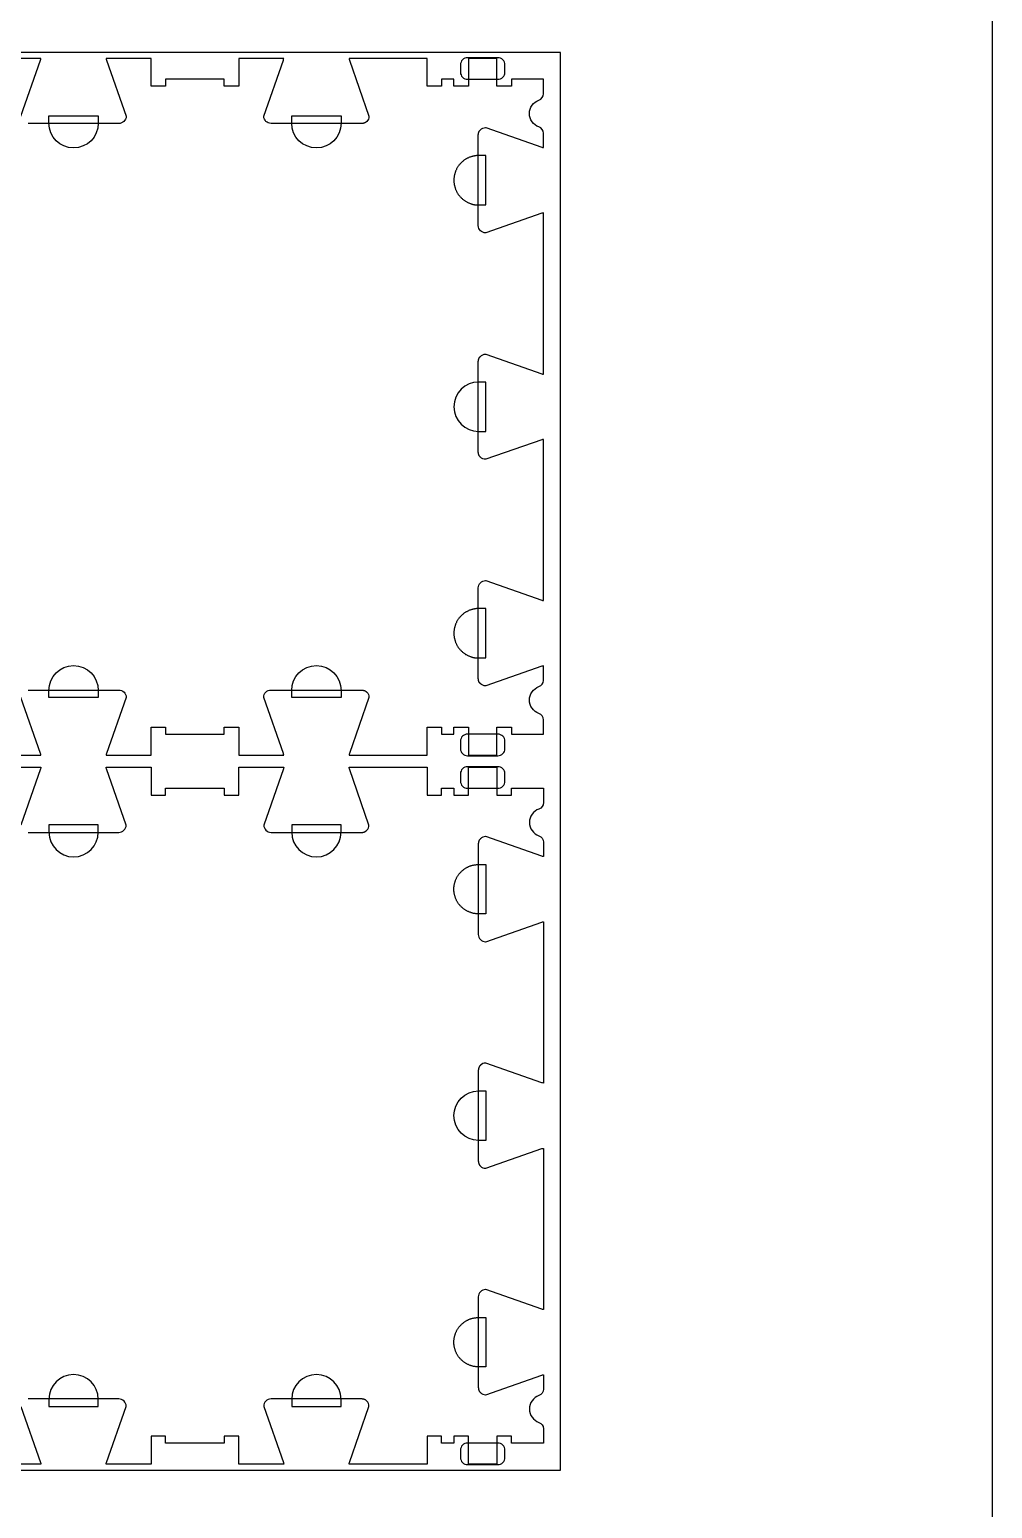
# Model space of a CAD drawing. Extents: x -17068 to -13885, y -19593 to -11999.
# Drawn here: x -14713 to -13885, y -13956 to -12684 of the extents above; entities that cross this region are included whole.
import ezdxf

# ---------------------------------------------------------------- set-up
doc = ezdxf.new("R2010")
doc.units = 0
for name, color, linetype in [('0_SHEET_SPRUCEPLY_2440X122', 1, 'CONTINUOUS'), ('4_ANYTOOL_CUTTHROUGH_OUTSI', 5, 'CONTINUOUS'), ('5_ANYTOOL_HALF_MILL_9MM_IN', 3, 'CONTINUOUS'), ('DONOTCUT', 18, 'CONTINUOUS')]:
    doc.layers.add(name, color=color, linetype=linetype)

msp = doc.modelspace()

# ---------------------------------------------------------------- linework, layer by layer
at = {"layer": '0_SHEET_SPRUCEPLY_2440X122'}
msp.add_lwpolyline([(-16696.5, -12703.3), (-16696.5, -13923.3), (-14256.5, -13923.3), (-14256.5, -12703.3)], close=True, dxfattribs=at)
at = {"layer": '4_ANYTOOL_CUTTHROUGH_OUTSI', "color": 5}
for points in [[(-14720.5, -12758.2), (-14703.6, -12709.9), (-14703.6, -12709.9, 0.061485), (-14703.4, -12708.5), (-14770.6, -12708.5)], [(-14714.3, -13252), (-14636.3, -13252, -0.414214), (-14630, -13258.3), (-14630, -13258.3), (-14630, -13258.4), (-14646.9, -13306.6), (-14646.9, -13306.6, 0.061485), (-14647.2, -13308), (-14608.6, -13308), (-14608.6, -13284), (-14596.1, -13284), (-14596.1, -13290), (-14545.6, -13290), (-14545.6, -13284), (-14533.1, -13284), (-14533.1, -13308), (-14494.5, -13308), (-14494.5, -13308, 0.061485), (-14494.7, -13306.6), (-14511.6, -13258.4), (-14511.6, -13258.3), (-14511.6, -13258.3), (-14511.6, -13258.3, -0.414214), (-14505.4, -13252), (-14427.4, -13252), (-14427.2, -13252), (-14427.1, -13252), (-14426.9, -13252), (-14426.8, -13252.1), (-14426.6, -13252.1), (-14426.5, -13252.1), (-14426.3, -13252.1), (-14426.2, -13252.1), (-14426, -13252.2), (-14425.9, -13252.2), (-14425.7, -13252.3), (-14425.6, -13252.3), (-14425.4, -13252.3), (-14425.3, -13252.4), (-14425.1, -13252.5), (-14425, -13252.5), (-14424.8, -13252.6), (-14424.7, -13252.6), (-14424.5, -13252.7), (-14424.4, -13252.8), (-14424.3, -13252.8), (-14424.1, -13252.9), (-14424, -13253), (-14423.9, -13253.1), (-14423.8, -13253.2), (-14423.6, -13253.3), (-14423.5, -13253.4), (-14423.4, -13253.5), (-14423.3, -13253.6), (-14423.2, -13253.7), (-14423, -13253.8), (-14422.9, -13253.9, -0.198912), (-14421.1, -13258.3), (-14421.1, -13258.3), (-14421.1, -13258.4), (-14438, -13306.6), (-14438, -13306.6, 0.061485), (-14438.3, -13308), (-14420.8, -13308), (-14371.1, -13308), (-14371.1, -13284), (-14358.6, -13284), (-14358.6, -13290), (-14348.1, -13290), (-14348.1, -13284), (-14335.6, -13284), (-14335.6, -13308), (-14311.1, -13308), (-14311.1, -13284), (-14298.6, -13284), (-14298.6, -13290), (-14271.1, -13290), (-14271.1, -13277.6), (-14271.1, -13277.6, 0.317837), (-14274.9, -13272.2, -0.707107), (-14274.9, -13249.1, 0.317837), (-14271.1, -13243.7), (-14271.1, -13231.3, 0.061485), (-14272.5, -13231.5), (-14320.7, -13248.4), (-14320.8, -13248.4), (-14320.8, -13248.4), (-14320.8, -13248.4, -0.198912), (-14325.2, -13246.6), (-14325.3, -13246.5), (-14325.4, -13246.4), (-14325.5, -13246.3), (-14325.6, -13246.2), (-14325.7, -13246), (-14325.8, -13245.9), (-14325.9, -13245.8), (-14326, -13245.7), (-14326.1, -13245.5), (-14326.2, -13245.4), (-14326.2, -13245.3), (-14326.3, -13245.1), (-14326.4, -13245), (-14326.5, -13244.9), (-14326.5, -13244.7), (-14326.6, -13244.6), (-14326.6, -13244.4), (-14326.7, -13244.3), (-14326.7, -13244.1), (-14326.8, -13244), (-14326.8, -13243.8), (-14326.9, -13243.7), (-14326.9, -13243.5), (-14326.9, -13243.4), (-14327, -13243.2), (-14327, -13243.1), (-14327, -13242.9), (-14327, -13242.8), (-14327, -13242.6), (-14327.1, -13242.5), (-14327.1, -13242.3), (-14327.1, -13242.2), (-14327.1, -13164.2, -0.414214), (-14320.8, -13157.9), (-14320.8, -13157.9), (-14320.7, -13157.9), (-14272.5, -13174.8), (-14272.5, -13174.8, 0.061485), (-14271.1, -13175.1), (-14271.1, -13036.4, 0.061485), (-14272.5, -13036.6), (-14320.7, -13053.5), (-14320.8, -13053.5), (-14320.8, -13053.5), (-14320.8, -13053.5, -0.198912), (-14325.2, -13051.7), (-14325.3, -13051.6), (-14325.4, -13051.5), (-14325.5, -13051.4), (-14325.6, -13051.3), (-14325.7, -13051.1), (-14325.8, -13051), (-14325.9, -13050.9), (-14326, -13050.8), (-14326.1, -13050.6), (-14326.2, -13050.5), (-14326.2, -13050.4), (-14326.3, -13050.2), (-14326.4, -13050.1), (-14326.5, -13050), (-14326.5, -13049.8), (-14326.6, -13049.7), (-14326.6, -13049.5), (-14326.7, -13049.4), (-14326.7, -13049.2), (-14326.8, -13049.1), (-14326.8, -13048.9), (-14326.9, -13048.8), (-14326.9, -13048.6), (-14326.9, -13048.5), (-14327, -13048.3), (-14327, -13048.2), (-14327, -13048), (-14327, -13047.9), (-14327, -13047.7), (-14327.1, -13047.6), (-14327.1, -13047.4), (-14327.1, -13047.3), (-14327.1, -12969.3), (-14327.1, -12969.1), (-14327.1, -12969), (-14327, -12968.8), (-14327, -12968.7), (-14327, -12968.5), (-14327, -12968.4), (-14327, -12968.2), (-14326.9, -12968.1), (-14326.9, -12967.9), (-14326.9, -12967.8), (-14326.8, -12967.6), (-14326.8, -12967.5), (-14326.7, -12967.3), (-14326.7, -12967.2), (-14326.6, -12967), (-14326.6, -12966.9), (-14326.5, -12966.7), (-14326.5, -12966.6), (-14326.4, -12966.5), (-14326.3, -12966.3), (-14326.2, -12966.2), (-14326.2, -12966.1), (-14326.1, -12965.9), (-14326, -12965.8), (-14325.9, -12965.7), (-14325.8, -12965.5), (-14325.7, -12965.4), (-14325.6, -12965.3), (-14325.5, -12965.2), (-14325.4, -12965.1), (-14325.3, -12965), (-14325.2, -12964.9, -0.198912), (-14320.8, -12963), (-14320.8, -12963), (-14320.7, -12963), (-14272.5, -12979.9), (-14272.5, -12979.9, 0.061485), (-14271.1, -12980.2), (-14271.1, -12841.5, 0.061485), (-14272.5, -12841.7), (-14320.7, -12858.6), (-14320.8, -12858.6), (-14320.8, -12858.6), (-14320.8, -12858.6, -0.414214), (-14327.1, -12852.4), (-14327.1, -12774.4), (-14327.1, -12774.2), (-14327.1, -12774.1), (-14327, -12773.9), (-14327, -12773.8), (-14327, -12773.6), (-14327, -12773.5), (-14327, -12773.3), (-14326.9, -12773.2), (-14326.9, -12773), (-14326.9, -12772.9), (-14326.8, -12772.7), (-14326.8, -12772.6), (-14326.7, -12772.4), (-14326.7, -12772.3), (-14326.6, -12772.1), (-14326.6, -12772), (-14326.5, -12771.8), (-14326.5, -12771.7), (-14326.4, -12771.6), (-14326.3, -12771.4), (-14326.2, -12771.3), (-14326.2, -12771.2), (-14326.1, -12771), (-14326, -12770.9), (-14325.9, -12770.8), (-14325.8, -12770.6), (-14325.7, -12770.5), (-14325.6, -12770.4), (-14325.5, -12770.3), (-14325.4, -12770.2), (-14325.3, -12770.1), (-14325.2, -12770, -0.198912), (-14320.8, -12768.1), (-14320.8, -12768.1), (-14320.7, -12768.1), (-14272.5, -12785), (-14272.5, -12785, 0.061485), (-14271.1, -12785.3), (-14271.1, -12772.9, 0.317837), (-14274.9, -12767.5, -0.707107), (-14274.9, -12744.4, 0.317837), (-14271.1, -12738.9), (-14271.1, -12726.5), (-14298.6, -12726.5), (-14298.6, -12732.5), (-14311.1, -12732.5), (-14311.1, -12708.5), (-14335.6, -12708.5), (-14335.6, -12732.5), (-14348.1, -12732.5), (-14348.1, -12726.5), (-14358.6, -12726.5), (-14358.6, -12732.5), (-14371.1, -12732.5), (-14371.1, -12708.5), (-14438.3, -12708.5), (-14438.3, -12708.5, 0.061485), (-14438, -12709.9), (-14421.1, -12758.2), (-14421.1, -12758.2), (-14421.1, -12758.3), (-14421.1, -12758.3, -0.198912), (-14422.9, -12762.7), (-14423, -12762.8), (-14423.2, -12762.9), (-14423.3, -12763), (-14423.4, -12763.1), (-14423.5, -12763.2), (-14423.6, -12763.3), (-14423.8, -12763.4), (-14423.9, -12763.5), (-14424, -12763.6), (-14424.1, -12763.6), (-14424.3, -12763.7), (-14424.4, -12763.8), (-14424.5, -12763.9), (-14424.7, -12763.9), (-14424.8, -12764), (-14425, -12764.1), (-14425.1, -12764.1), (-14425.3, -12764.2), (-14425.4, -12764.2), (-14425.6, -12764.3), (-14425.7, -12764.3), (-14425.9, -12764.3), (-14426, -12764.4), (-14426.2, -12764.4), (-14426.3, -12764.4), (-14426.5, -12764.5), (-14426.6, -12764.5), (-14426.8, -12764.5), (-14426.9, -12764.5), (-14427.1, -12764.5), (-14427.2, -12764.5), (-14427.4, -12764.5), (-14505.4, -12764.5, -0.414214), (-14511.6, -12758.3), (-14511.6, -12758.2), (-14511.6, -12758.2), (-14494.7, -12709.9), (-14494.7, -12709.9, 0.061485), (-14494.5, -12708.5), (-14533.1, -12708.5), (-14533.1, -12732.5), (-14545.6, -12732.5), (-14545.6, -12726.5), (-14596.1, -12726.5), (-14596.1, -12732.5), (-14608.6, -12732.5), (-14608.6, -12708.5), (-14647.2, -12708.5), (-14647.2, -12708.5, 0.061485), (-14646.9, -12709.9), (-14630, -12758.2), (-14630, -12758.2), (-14630, -12758.3), (-14630, -12758.3, -0.414214), (-14636.3, -12764.5), (-14714.3, -12764.5)], [(-14720.8, -13308), (-14703.4, -13308), (-14703.4, -13308, 0.061485), (-14703.6, -13306.6), (-14720.5, -13258.4)], [(-14770.6, -13318.5), (-14703.4, -13318.5), (-14703.4, -13318.5, -0.061485), (-14703.6, -13319.9), (-14720.5, -13368.2)], [(-14714.3, -13374.5), (-14636.3, -13374.5, 0.414214), (-14630, -13368.3), (-14630, -13368.2), (-14630, -13368.2), (-14646.9, -13319.9), (-14646.9, -13319.9, -0.061485), (-14647.2, -13318.5), (-14608.6, -13318.5), (-14608.6, -13342.5), (-14596.1, -13342.5), (-14596.1, -13336.5), (-14545.6, -13336.5), (-14545.6, -13342.5), (-14533.1, -13342.5), (-14533.1, -13318.5), (-14494.5, -13318.5), (-14494.5, -13318.5, -0.061485), (-14494.7, -13319.9), (-14511.6, -13368.2), (-14511.6, -13368.2), (-14511.6, -13368.3), (-14511.6, -13368.3, 0.414214), (-14505.4, -13374.5), (-14427.4, -13374.5), (-14427.2, -13374.5), (-14427.1, -13374.5), (-14426.9, -13374.5), (-14426.8, -13374.5), (-14426.6, -13374.5), (-14426.5, -13374.5), (-14426.3, -13374.4), (-14426.2, -13374.4), (-14426, -13374.4), (-14425.9, -13374.3), (-14425.7, -13374.3), (-14425.6, -13374.3), (-14425.4, -13374.2), (-14425.3, -13374.2), (-14425.1, -13374.1), (-14425, -13374.1), (-14424.8, -13374), (-14424.7, -13373.9), (-14424.5, -13373.9), (-14424.4, -13373.8), (-14424.3, -13373.7), (-14424.1, -13373.6), (-14424, -13373.6), (-14423.9, -13373.5), (-14423.8, -13373.4), (-14423.6, -13373.3), (-14423.5, -13373.2), (-14423.4, -13373.1), (-14423.3, -13373), (-14423.2, -13372.9), (-14423, -13372.8), (-14422.9, -13372.7, 0.198912), (-14421.1, -13368.3), (-14421.1, -13368.2), (-14421.1, -13368.2), (-14438, -13319.9), (-14438, -13319.9, -0.061485), (-14438.3, -13318.5), (-14371.1, -13318.5), (-14371.1, -13342.5), (-14358.6, -13342.5), (-14358.6, -13336.5), (-14348.1, -13336.5), (-14348.1, -13342.5), (-14335.6, -13342.5), (-14335.6, -13318.5), (-14311.1, -13318.5), (-14311.1, -13342.5), (-14298.6, -13342.5), (-14298.6, -13336.5), (-14271.1, -13336.5), (-14271.1, -13348.9), (-14271.1, -13348.9, -0.317837), (-14274.9, -13354.4, 0.707107), (-14274.9, -13377.5, -0.317837), (-14271.1, -13382.9), (-14271.1, -13395.3, -0.061485), (-14272.5, -13395), (-14320.7, -13378.1), (-14320.8, -13378.1), (-14320.8, -13378.1), (-14320.8, -13378.1, 0.198912), (-14325.2, -13380), (-14325.3, -13380.1), (-14325.4, -13380.2), (-14325.5, -13380.3), (-14325.6, -13380.4), (-14325.7, -13380.5), (-14325.8, -13380.6), (-14325.9, -13380.8), (-14326, -13380.9), (-14326.1, -13381), (-14326.2, -13381.2), (-14326.2, -13381.3), (-14326.3, -13381.4), (-14326.4, -13381.6), (-14326.5, -13381.7), (-14326.5, -13381.8), (-14326.6, -13382), (-14326.6, -13382.1), (-14326.7, -13382.3), (-14326.7, -13382.4), (-14326.8, -13382.6), (-14326.8, -13382.7), (-14326.9, -13382.9), (-14326.9, -13383), (-14326.9, -13383.2), (-14327, -13383.3), (-14327, -13383.5), (-14327, -13383.6), (-14327, -13383.8), (-14327, -13383.9), (-14327.1, -13384.1), (-14327.1, -13384.2), (-14327.1, -13384.4), (-14327.1, -13462.4, 0.414214), (-14320.8, -13468.6), (-14320.8, -13468.6), (-14320.7, -13468.6), (-14272.5, -13451.7), (-14272.5, -13451.7, -0.061485), (-14271.1, -13451.5), (-14271.1, -13590.2, -0.061485), (-14272.5, -13589.9), (-14320.7, -13573), (-14320.8, -13573), (-14320.8, -13573), (-14320.8, -13573, 0.198912), (-14325.2, -13574.9), (-14325.3, -13575), (-14325.4, -13575.1), (-14325.5, -13575.2), (-14325.6, -13575.3), (-14325.7, -13575.4), (-14325.8, -13575.5), (-14325.9, -13575.7), (-14326, -13575.8), (-14326.1, -13575.9), (-14326.2, -13576.1), (-14326.2, -13576.2), (-14326.3, -13576.3), (-14326.4, -13576.5), (-14326.5, -13576.6), (-14326.5, -13576.7), (-14326.6, -13576.9), (-14326.6, -13577), (-14326.7, -13577.2), (-14326.7, -13577.3), (-14326.8, -13577.5), (-14326.8, -13577.6), (-14326.9, -13577.8), (-14326.9, -13577.9), (-14326.9, -13578.1), (-14327, -13578.2), (-14327, -13578.4), (-14327, -13578.5), (-14327, -13578.7), (-14327, -13578.8), (-14327.1, -13579), (-14327.1, -13579.1), (-14327.1, -13579.3), (-14327.1, -13657.3), (-14327.1, -13657.4), (-14327.1, -13657.6), (-14327, -13657.7), (-14327, -13657.9), (-14327, -13658), (-14327, -13658.2), (-14327, -13658.3), (-14326.9, -13658.5), (-14326.9, -13658.6), (-14326.9, -13658.8), (-14326.8, -13658.9), (-14326.8, -13659.1), (-14326.7, -13659.2), (-14326.7, -13659.4), (-14326.6, -13659.5), (-14326.6, -13659.7), (-14326.5, -13659.8), (-14326.5, -13660), (-14326.4, -13660.1), (-14326.3, -13660.2), (-14326.2, -13660.4), (-14326.2, -13660.5), (-14326.1, -13660.6), (-14326, -13660.8), (-14325.9, -13660.9), (-14325.8, -13661), (-14325.7, -13661.1), (-14325.6, -13661.3), (-14325.5, -13661.4), (-14325.4, -13661.5), (-14325.3, -13661.6), (-14325.2, -13661.7, 0.198912), (-14320.8, -13663.5), (-14320.8, -13663.5), (-14320.7, -13663.5), (-14272.5, -13646.6), (-14272.5, -13646.6, -0.061485), (-14271.1, -13646.4), (-14271.1, -13785.1, -0.061485), (-14272.5, -13784.8), (-14320.7, -13767.9), (-14320.8, -13767.9), (-14320.8, -13767.9), (-14320.8, -13767.9, 0.414214), (-14327.1, -13774.2), (-14327.1, -13852.2), (-14327.1, -13852.3), (-14327.1, -13852.5), (-14327, -13852.6), (-14327, -13852.8), (-14327, -13852.9), (-14327, -13853.1), (-14327, -13853.2), (-14326.9, -13853.4), (-14326.9, -13853.5), (-14326.9, -13853.7), (-14326.8, -13853.8), (-14326.8, -13854), (-14326.7, -13854.1), (-14326.7, -13854.3), (-14326.6, -13854.4), (-14326.6, -13854.6), (-14326.5, -13854.7), (-14326.5, -13854.9), (-14326.4, -13855), (-14326.3, -13855.1), (-14326.2, -13855.3), (-14326.2, -13855.4), (-14326.1, -13855.5), (-14326, -13855.7), (-14325.9, -13855.8), (-14325.8, -13855.9), (-14325.7, -13856), (-14325.6, -13856.2), (-14325.5, -13856.3), (-14325.4, -13856.4), (-14325.3, -13856.5), (-14325.2, -13856.6, 0.198912), (-14320.8, -13858.4), (-14320.8, -13858.4), (-14320.7, -13858.4), (-14272.5, -13841.5), (-14272.5, -13841.5, -0.061485), (-14271.1, -13841.3), (-14271.1, -13853.7, -0.317837), (-14274.9, -13859.1, 0.707107), (-14274.9, -13882.2, -0.317837), (-14271.1, -13887.6), (-14271.1, -13900), (-14298.6, -13900), (-14298.6, -13894), (-14311.1, -13894), (-14311.1, -13918), (-14335.6, -13918), (-14335.6, -13894), (-14348.1, -13894), (-14348.1, -13900), (-14358.6, -13900), (-14358.6, -13894), (-14371.1, -13894), (-14371.1, -13918), (-14438.3, -13918), (-14438.3, -13918, -0.061485), (-14438, -13916.6), (-14421.1, -13868.4), (-14421.1, -13868.3), (-14421.1, -13868.3), (-14421.1, -13868.3, 0.198912), (-14422.9, -13863.9), (-14423, -13863.8), (-14423.2, -13863.7), (-14423.3, -13863.6), (-14423.4, -13863.5), (-14423.5, -13863.4), (-14423.6, -13863.3), (-14423.8, -13863.2), (-14423.9, -13863.1), (-14424, -13863), (-14424.1, -13862.9), (-14424.3, -13862.8), (-14424.4, -13862.8), (-14424.5, -13862.7), (-14424.7, -13862.6), (-14424.8, -13862.6), (-14425, -13862.5), (-14425.1, -13862.5), (-14425.3, -13862.4), (-14425.4, -13862.3), (-14425.6, -13862.3), (-14425.7, -13862.3), (-14425.9, -13862.2), (-14426, -13862.2), (-14426.2, -13862.1), (-14426.3, -13862.1), (-14426.5, -13862.1), (-14426.6, -13862.1), (-14426.8, -13862.1), (-14426.9, -13862), (-14427.1, -13862), (-14427.2, -13862), (-14427.4, -13862), (-14505.4, -13862, 0.414214), (-14511.6, -13868.3), (-14511.6, -13868.3), (-14511.6, -13868.4), (-14494.7, -13916.6), (-14494.7, -13916.6, -0.061485), (-14494.5, -13918), (-14533.1, -13918), (-14533.1, -13894), (-14545.6, -13894), (-14545.6, -13900), (-14596.1, -13900), (-14596.1, -13894), (-14608.6, -13894), (-14608.6, -13918), (-14647.2, -13918), (-14647.2, -13918, -0.061485), (-14646.9, -13916.6), (-14630, -13868.4), (-14630, -13868.3), (-14630, -13868.3), (-14630, -13868.3, 0.414214), (-14636.3, -13862), (-14714.3, -13862)], [(-14720.5, -13868.4), (-14703.6, -13916.6), (-14703.6, -13916.6, -0.061485), (-14703.4, -13918), (-14720.8, -13918)]]:
    msp.add_lwpolyline(points, format="xyb", dxfattribs=at)
at = {"layer": '5_ANYTOOL_HALF_MILL_9MM_IN', "color": 3}
for points in [[(-14336.4, -12708, 0.414214), (-14342.4, -12714), (-14342.4, -12720.5, 0.414214), (-14336.4, -12726.5), (-14310.2, -12726.5, 0.414214), (-14304.2, -12720.5), (-14304.2, -12714, 0.414214), (-14310.2, -12708)], [(-14654, -12764.3, -1), (-14696.5, -12764.3), (-14696.5, -12764), (-14696.5, -12758), (-14654, -12758), (-14654, -12764), (-14654, -12764.3)], [(-14445.1, -12764.3, -1), (-14487.6, -12764.3), (-14487.6, -12764), (-14487.6, -12758), (-14445.1, -12758), (-14445.1, -12764), (-14445.1, -12764.3)], [(-14326.8, -12987, 1), (-14326.8, -13029.5), (-14326.6, -13029.5), (-14320.6, -13029.5), (-14320.6, -12987), (-14326.6, -12987), (-14326.8, -12987)], [(-14696.5, -13252.3, -1), (-14654, -13252.3), (-14654, -13252.5), (-14654, -13258.5), (-14696.5, -13258.5), (-14696.5, -13252.5), (-14696.5, -13252.3)], [(-14487.6, -13252.3, -1), (-14445.1, -13252.3), (-14445.1, -13252.5), (-14445.1, -13258.5), (-14487.6, -13258.5), (-14487.6, -13252.5), (-14487.6, -13252.3)], [(-14336.4, -13290, 0.414214), (-14342.4, -13296), (-14342.4, -13302.5, 0.414214), (-14336.4, -13308.5), (-14310.2, -13308.5, 0.414214), (-14304.2, -13302.5), (-14304.2, -13296, 0.414214), (-14310.2, -13290)], [(-14336.4, -13318, 0.414214), (-14342.4, -13324), (-14342.4, -13330.5, 0.414214), (-14336.4, -13336.5), (-14310.2, -13336.5, 0.414214), (-14304.2, -13330.5), (-14304.2, -13324, 0.414214), (-14310.2, -13318)], [(-14696.5, -13374.3, 1), (-14654, -13374.3), (-14654, -13374), (-14654, -13368), (-14696.5, -13368), (-14696.5, -13374), (-14696.5, -13374.3)], [(-14487.6, -13374.3, 1), (-14445.1, -13374.3), (-14445.1, -13374), (-14445.1, -13368), (-14487.6, -13368), (-14487.6, -13374), (-14487.6, -13374.3)], [(-14326.8, -13639.5, -1), (-14326.8, -13597), (-14326.6, -13597), (-14320.6, -13597), (-14320.6, -13639.5), (-14326.6, -13639.5), (-14326.8, -13639.5)], [(-14654, -13862.3, 1), (-14696.5, -13862.3), (-14696.5, -13862.5), (-14696.5, -13868.5), (-14654, -13868.5), (-14654, -13862.5), (-14654, -13862.3)], [(-14445.1, -13862.3, 1), (-14487.6, -13862.3), (-14487.6, -13862.5), (-14487.6, -13868.5), (-14445.1, -13868.5), (-14445.1, -13862.5), (-14445.1, -13862.3)], [(-14336.4, -13900, 0.414214), (-14342.4, -13906), (-14342.4, -13912.5, 0.414214), (-14336.4, -13918.5), (-14310.2, -13918.5, 0.414214), (-14304.2, -13912.5), (-14304.2, -13906, 0.414214), (-14310.2, -13900)]]:
    msp.add_lwpolyline(points, format="xyb", close=True, dxfattribs=at)
for points in [[(-14326.8, -12792.1), (-14327.3, -12792.1), (-14327.8, -12792.2), (-14328.2, -12792.2), (-14328.7, -12792.2), (-14329.2, -12792.3), (-14329.7, -12792.3), (-14330.2, -12792.4), (-14330.7, -12792.5), (-14331.2, -12792.6), (-14331.7, -12792.7), (-14332.2, -12792.8), (-14332.7, -12793), (-14333.2, -12793.1), (-14333.6, -12793.3), (-14334.1, -12793.4), (-14334.6, -12793.6), (-14335.1, -12793.8), (-14335.6, -12794), (-14336.1, -12794.3), (-14336.6, -12794.5), (-14337, -12794.8), (-14337.5, -12795), (-14338, -12795.3), (-14338.4, -12795.6), (-14338.9, -12795.9), (-14339.3, -12796.2), (-14339.8, -12796.5), (-14340.2, -12796.9), (-14340.6, -12797.2), (-14341, -12797.6), (-14341.4, -12798), (-14341.8, -12798.4), (-14342.2, -12798.8), (-14342.6, -12799.2), (-14343, -12799.6), (-14343.3, -12800), (-14343.7, -12800.4), (-14344, -12800.9), (-14344.3, -12801.3), (-14344.6, -12801.8), (-14344.9, -12802.2), (-14345.2, -12802.7), (-14345.4, -12803.1), (-14345.7, -12803.6), (-14345.9, -12804.1), (-14346.2, -12804.6), (-14346.4, -12805.1), (-14346.6, -12805.6), (-14346.8, -12806.1), (-14346.9, -12806.5), (-14347.1, -12807), (-14347.2, -12807.5), (-14347.4, -12808), (-14347.5, -12808.5), (-14347.6, -12809), (-14347.7, -12809.5), (-14347.8, -12810), (-14347.9, -12810.5), (-14347.9, -12811), (-14348, -12811.5), (-14348, -12812), (-14348, -12812.4), (-14348.1, -12812.9), (-14348.1, -12813.4), (-14348.1, -12813.9), (-14348, -12814.3), (-14348, -12814.8), (-14348, -12815.3), (-14347.9, -12815.8), (-14347.9, -12816.3), (-14347.8, -12816.8), (-14347.7, -12817.2), (-14347.6, -12817.7), (-14347.5, -12818.2), (-14347.4, -12818.7), (-14347.2, -12819.2), (-14347.1, -12819.7), (-14346.9, -12820.2), (-14346.8, -12820.7), (-14346.6, -12821.2), (-14346.4, -12821.7), (-14346.2, -12822.2), (-14345.9, -12822.7), (-14345.7, -12823.1), (-14345.4, -12823.6), (-14345.2, -12824.1), (-14344.9, -12824.6), (-14344.6, -12825), (-14344.3, -12825.5), (-14344, -12825.9), (-14343.7, -12826.3), (-14343.3, -12826.8), (-14343, -12827.2), (-14342.6, -12827.6), (-14342.2, -12828), (-14341.8, -12828.4), (-14341.4, -12828.8), (-14341, -12829.2), (-14340.6, -12829.5), (-14340.2, -12829.9), (-14339.8, -12830.2), (-14339.3, -12830.5), (-14338.9, -12830.9), (-14338.4, -12831.2), (-14338, -12831.5), (-14337.5, -12831.7), (-14337, -12832), (-14336.6, -12832.3), (-14336.1, -12832.5), (-14335.6, -12832.7), (-14335.1, -12832.9), (-14334.6, -12833.1), (-14334.1, -12833.3), (-14333.6, -12833.5), (-14333.2, -12833.7), (-14332.7, -12833.8), (-14332.2, -12833.9), (-14331.7, -12834.1), (-14331.2, -12834.2), (-14330.7, -12834.3), (-14330.2, -12834.4), (-14329.7, -12834.4), (-14329.2, -12834.5), (-14328.7, -12834.5), (-14328.2, -12834.6), (-14327.8, -12834.6), (-14327.3, -12834.6), (-14326.8, -12834.6), (-14326.6, -12834.6), (-14320.6, -12834.6), (-14320.6, -12792.1), (-14326.6, -12792.1), (-14326.8, -12792.1)], [(-14326.8, -13181.9), (-14327.3, -13181.9), (-14327.8, -13182), (-14328.2, -13182), (-14328.7, -13182), (-14329.2, -13182.1), (-14329.7, -13182.1), (-14330.2, -13182.2), (-14330.7, -13182.3), (-14331.2, -13182.4), (-14331.7, -13182.5), (-14332.2, -13182.6), (-14332.7, -13182.8), (-14333.2, -13182.9), (-14333.6, -13183.1), (-14334.1, -13183.2), (-14334.6, -13183.4), (-14335.1, -13183.6), (-14335.6, -13183.8), (-14336.1, -13184.1), (-14336.6, -13184.3), (-14337, -13184.6), (-14337.5, -13184.8), (-14338, -13185.1), (-14338.4, -13185.4), (-14338.9, -13185.7), (-14339.3, -13186), (-14339.8, -13186.3), (-14340.2, -13186.7), (-14340.6, -13187), (-14341, -13187.4), (-14341.4, -13187.8), (-14341.8, -13188.2), (-14342.2, -13188.6), (-14342.6, -13189), (-14343, -13189.4), (-14343.3, -13189.8), (-14343.7, -13190.2), (-14344, -13190.7), (-14344.3, -13191.1), (-14344.6, -13191.6), (-14344.9, -13192), (-14345.2, -13192.5), (-14345.4, -13192.9), (-14345.7, -13193.4), (-14345.9, -13193.9), (-14346.2, -13194.4), (-14346.4, -13194.9), (-14346.6, -13195.4), (-14346.8, -13195.9), (-14346.9, -13196.3), (-14347.1, -13196.8), (-14347.2, -13197.3), (-14347.4, -13197.8), (-14347.5, -13198.3), (-14347.6, -13198.8), (-14347.7, -13199.3), (-14347.8, -13199.8), (-14347.9, -13200.3), (-14347.9, -13200.8), (-14348, -13201.3), (-14348, -13201.8), (-14348, -13202.2), (-14348.1, -13202.7), (-14348.1, -13203.2), (-14348.1, -13203.7), (-14348, -13204.1), (-14348, -13204.6), (-14348, -13205.1), (-14347.9, -13205.6), (-14347.9, -13206.1), (-14347.8, -13206.6), (-14347.7, -13207), (-14347.6, -13207.5), (-14347.5, -13208), (-14347.4, -13208.5), (-14347.2, -13209), (-14347.1, -13209.5), (-14346.9, -13210), (-14346.8, -13210.5), (-14346.6, -13211), (-14346.4, -13211.5), (-14346.2, -13212), (-14345.9, -13212.5), (-14345.7, -13212.9), (-14345.4, -13213.4), (-14345.2, -13213.9), (-14344.9, -13214.4), (-14344.6, -13214.8), (-14344.3, -13215.3), (-14344, -13215.7), (-14343.7, -13216.1), (-14343.3, -13216.6), (-14343, -13217), (-14342.6, -13217.4), (-14342.2, -13217.8), (-14341.8, -13218.2), (-14341.4, -13218.6), (-14341, -13219), (-14340.6, -13219.3), (-14340.2, -13219.7), (-14339.8, -13220), (-14339.3, -13220.3), (-14338.9, -13220.7), (-14338.4, -13221), (-14338, -13221.3), (-14337.5, -13221.5), (-14337, -13221.8), (-14336.6, -13222.1), (-14336.1, -13222.3), (-14335.6, -13222.5), (-14335.1, -13222.7), (-14334.6, -13222.9), (-14334.1, -13223.1), (-14333.6, -13223.3), (-14333.2, -13223.5), (-14332.7, -13223.6), (-14332.2, -13223.7), (-14331.7, -13223.9), (-14331.2, -13224), (-14330.7, -13224.1), (-14330.2, -13224.2), (-14329.7, -13224.2), (-14329.2, -13224.3), (-14328.7, -13224.3), (-14328.2, -13224.4), (-14327.8, -13224.4), (-14327.3, -13224.4), (-14326.8, -13224.4), (-14326.6, -13224.4), (-14320.6, -13224.4), (-14320.6, -13181.9), (-14326.6, -13181.9), (-14326.8, -13181.9)], [(-14326.8, -13444.6), (-14327.3, -13444.6), (-14327.8, -13444.6), (-14328.2, -13444.6), (-14328.7, -13444.5), (-14329.2, -13444.5), (-14329.7, -13444.4), (-14330.2, -13444.4), (-14330.7, -13444.3), (-14331.2, -13444.2), (-14331.7, -13444.1), (-14332.2, -13443.9), (-14332.7, -13443.8), (-14333.2, -13443.7), (-14333.6, -13443.5), (-14334.1, -13443.3), (-14334.6, -13443.1), (-14335.1, -13442.9), (-14335.6, -13442.7), (-14336.1, -13442.5), (-14336.6, -13442.3), (-14337, -13442), (-14337.5, -13441.7), (-14338, -13441.5), (-14338.4, -13441.2), (-14338.9, -13440.9), (-14339.3, -13440.5), (-14339.8, -13440.2), (-14340.2, -13439.9), (-14340.6, -13439.5), (-14341, -13439.2), (-14341.4, -13438.8), (-14341.8, -13438.4), (-14342.2, -13438), (-14342.6, -13437.6), (-14343, -13437.2), (-14343.3, -13436.8), (-14343.7, -13436.3), (-14344, -13435.9), (-14344.3, -13435.5), (-14344.6, -13435), (-14344.9, -13434.6), (-14345.2, -13434.1), (-14345.4, -13433.6), (-14345.7, -13433.1), (-14345.9, -13432.7), (-14346.2, -13432.2), (-14346.4, -13431.7), (-14346.6, -13431.2), (-14346.8, -13430.7), (-14346.9, -13430.2), (-14347.1, -13429.7), (-14347.2, -13429.2), (-14347.4, -13428.7), (-14347.5, -13428.2), (-14347.6, -13427.7), (-14347.7, -13427.2), (-14347.8, -13426.8), (-14347.9, -13426.3), (-14347.9, -13425.8), (-14348, -13425.3), (-14348, -13424.8), (-14348, -13424.3), (-14348.1, -13423.9), (-14348.1, -13423.4), (-14348.1, -13422.9), (-14348, -13422.4), (-14348, -13422), (-14348, -13421.5), (-14347.9, -13421), (-14347.9, -13420.5), (-14347.8, -13420), (-14347.7, -13419.5), (-14347.6, -13419), (-14347.5, -13418.5), (-14347.4, -13418), (-14347.2, -13417.5), (-14347.1, -13417), (-14346.9, -13416.5), (-14346.8, -13416.1), (-14346.6, -13415.6), (-14346.4, -13415.1), (-14346.2, -13414.6), (-14345.9, -13414.1), (-14345.7, -13413.6), (-14345.4, -13413.1), (-14345.2, -13412.7), (-14344.9, -13412.2), (-14344.6, -13411.8), (-14344.3, -13411.3), (-14344, -13410.9), (-14343.7, -13410.4), (-14343.3, -13410), (-14343, -13409.6), (-14342.6, -13409.2), (-14342.2, -13408.8), (-14341.8, -13408.4), (-14341.4, -13408), (-14341, -13407.6), (-14340.6, -13407.2), (-14340.2, -13406.9), (-14339.8, -13406.5), (-14339.3, -13406.2), (-14338.9, -13405.9), (-14338.4, -13405.6), (-14338, -13405.3), (-14337.5, -13405), (-14337, -13404.8), (-14336.6, -13404.5), (-14336.1, -13404.3), (-14335.6, -13404), (-14335.1, -13403.8), (-14334.6, -13403.6), (-14334.1, -13403.4), (-14333.6, -13403.3), (-14333.2, -13403.1), (-14332.7, -13403), (-14332.2, -13402.8), (-14331.7, -13402.7), (-14331.2, -13402.6), (-14330.7, -13402.5), (-14330.2, -13402.4), (-14329.7, -13402.3), (-14329.2, -13402.3), (-14328.7, -13402.2), (-14328.2, -13402.2), (-14327.8, -13402.2), (-14327.3, -13402.1), (-14326.8, -13402.1), (-14326.6, -13402.1), (-14320.6, -13402.1), (-14320.6, -13444.6), (-14326.6, -13444.6), (-14326.8, -13444.6)], [(-14326.8, -13834.4), (-14327.3, -13834.4), (-14327.8, -13834.4), (-14328.2, -13834.4), (-14328.7, -13834.3), (-14329.2, -13834.3), (-14329.7, -13834.2), (-14330.2, -13834.2), (-14330.7, -13834.1), (-14331.2, -13834), (-14331.7, -13833.9), (-14332.2, -13833.7), (-14332.7, -13833.6), (-14333.2, -13833.5), (-14333.6, -13833.3), (-14334.1, -13833.1), (-14334.6, -13832.9), (-14335.1, -13832.7), (-14335.6, -13832.5), (-14336.1, -13832.3), (-14336.6, -13832.1), (-14337, -13831.8), (-14337.5, -13831.5), (-14338, -13831.3), (-14338.4, -13831), (-14338.9, -13830.7), (-14339.3, -13830.3), (-14339.8, -13830), (-14340.2, -13829.7), (-14340.6, -13829.3), (-14341, -13829), (-14341.4, -13828.6), (-14341.8, -13828.2), (-14342.2, -13827.8), (-14342.6, -13827.4), (-14343, -13827), (-14343.3, -13826.6), (-14343.7, -13826.1), (-14344, -13825.7), (-14344.3, -13825.3), (-14344.6, -13824.8), (-14344.9, -13824.4), (-14345.2, -13823.9), (-14345.4, -13823.4), (-14345.7, -13822.9), (-14345.9, -13822.5), (-14346.2, -13822), (-14346.4, -13821.5), (-14346.6, -13821), (-14346.8, -13820.5), (-14346.9, -13820), (-14347.1, -13819.5), (-14347.2, -13819), (-14347.4, -13818.5), (-14347.5, -13818), (-14347.6, -13817.5), (-14347.7, -13817), (-14347.8, -13816.6), (-14347.9, -13816.1), (-14347.9, -13815.6), (-14348, -13815.1), (-14348, -13814.6), (-14348, -13814.1), (-14348.1, -13813.7), (-14348.1, -13813.2), (-14348.1, -13812.7), (-14348, -13812.2), (-14348, -13811.8), (-14348, -13811.3), (-14347.9, -13810.8), (-14347.9, -13810.3), (-14347.8, -13809.8), (-14347.7, -13809.3), (-14347.6, -13808.8), (-14347.5, -13808.3), (-14347.4, -13807.8), (-14347.2, -13807.3), (-14347.1, -13806.8), (-14346.9, -13806.3), (-14346.8, -13805.9), (-14346.6, -13805.4), (-14346.4, -13804.9), (-14346.2, -13804.4), (-14345.9, -13803.9), (-14345.7, -13803.4), (-14345.4, -13802.9), (-14345.2, -13802.5), (-14344.9, -13802), (-14344.6, -13801.6), (-14344.3, -13801.1), (-14344, -13800.7), (-14343.7, -13800.2), (-14343.3, -13799.8), (-14343, -13799.4), (-14342.6, -13799), (-14342.2, -13798.6), (-14341.8, -13798.2), (-14341.4, -13797.8), (-14341, -13797.4), (-14340.6, -13797), (-14340.2, -13796.7), (-14339.8, -13796.3), (-14339.3, -13796), (-14338.9, -13795.7), (-14338.4, -13795.4), (-14338, -13795.1), (-14337.5, -13794.8), (-14337, -13794.6), (-14336.6, -13794.3), (-14336.1, -13794.1), (-14335.6, -13793.8), (-14335.1, -13793.6), (-14334.6, -13793.4), (-14334.1, -13793.2), (-14333.6, -13793.1), (-14333.2, -13792.9), (-14332.7, -13792.8), (-14332.2, -13792.6), (-14331.7, -13792.5), (-14331.2, -13792.4), (-14330.7, -13792.3), (-14330.2, -13792.2), (-14329.7, -13792.1), (-14329.2, -13792.1), (-14328.7, -13792), (-14328.2, -13792), (-14327.8, -13792), (-14327.3, -13791.9), (-14326.8, -13791.9), (-14326.6, -13791.9), (-14320.6, -13791.9), (-14320.6, -13834.4), (-14326.6, -13834.4), (-14326.8, -13834.4)]]:
    msp.add_lwpolyline(points, close=True, dxfattribs=at)
at = {"layer": 'DONOTCUT'}
msp.add_lwpolyline([(-17068.2, -19592.7), (-13884.8, -19592.7), (-13884.8, -11999.3), (-17068.2, -11999.3)], close=True, dxfattribs=at)

doc.saveas('drawing.dxf')
